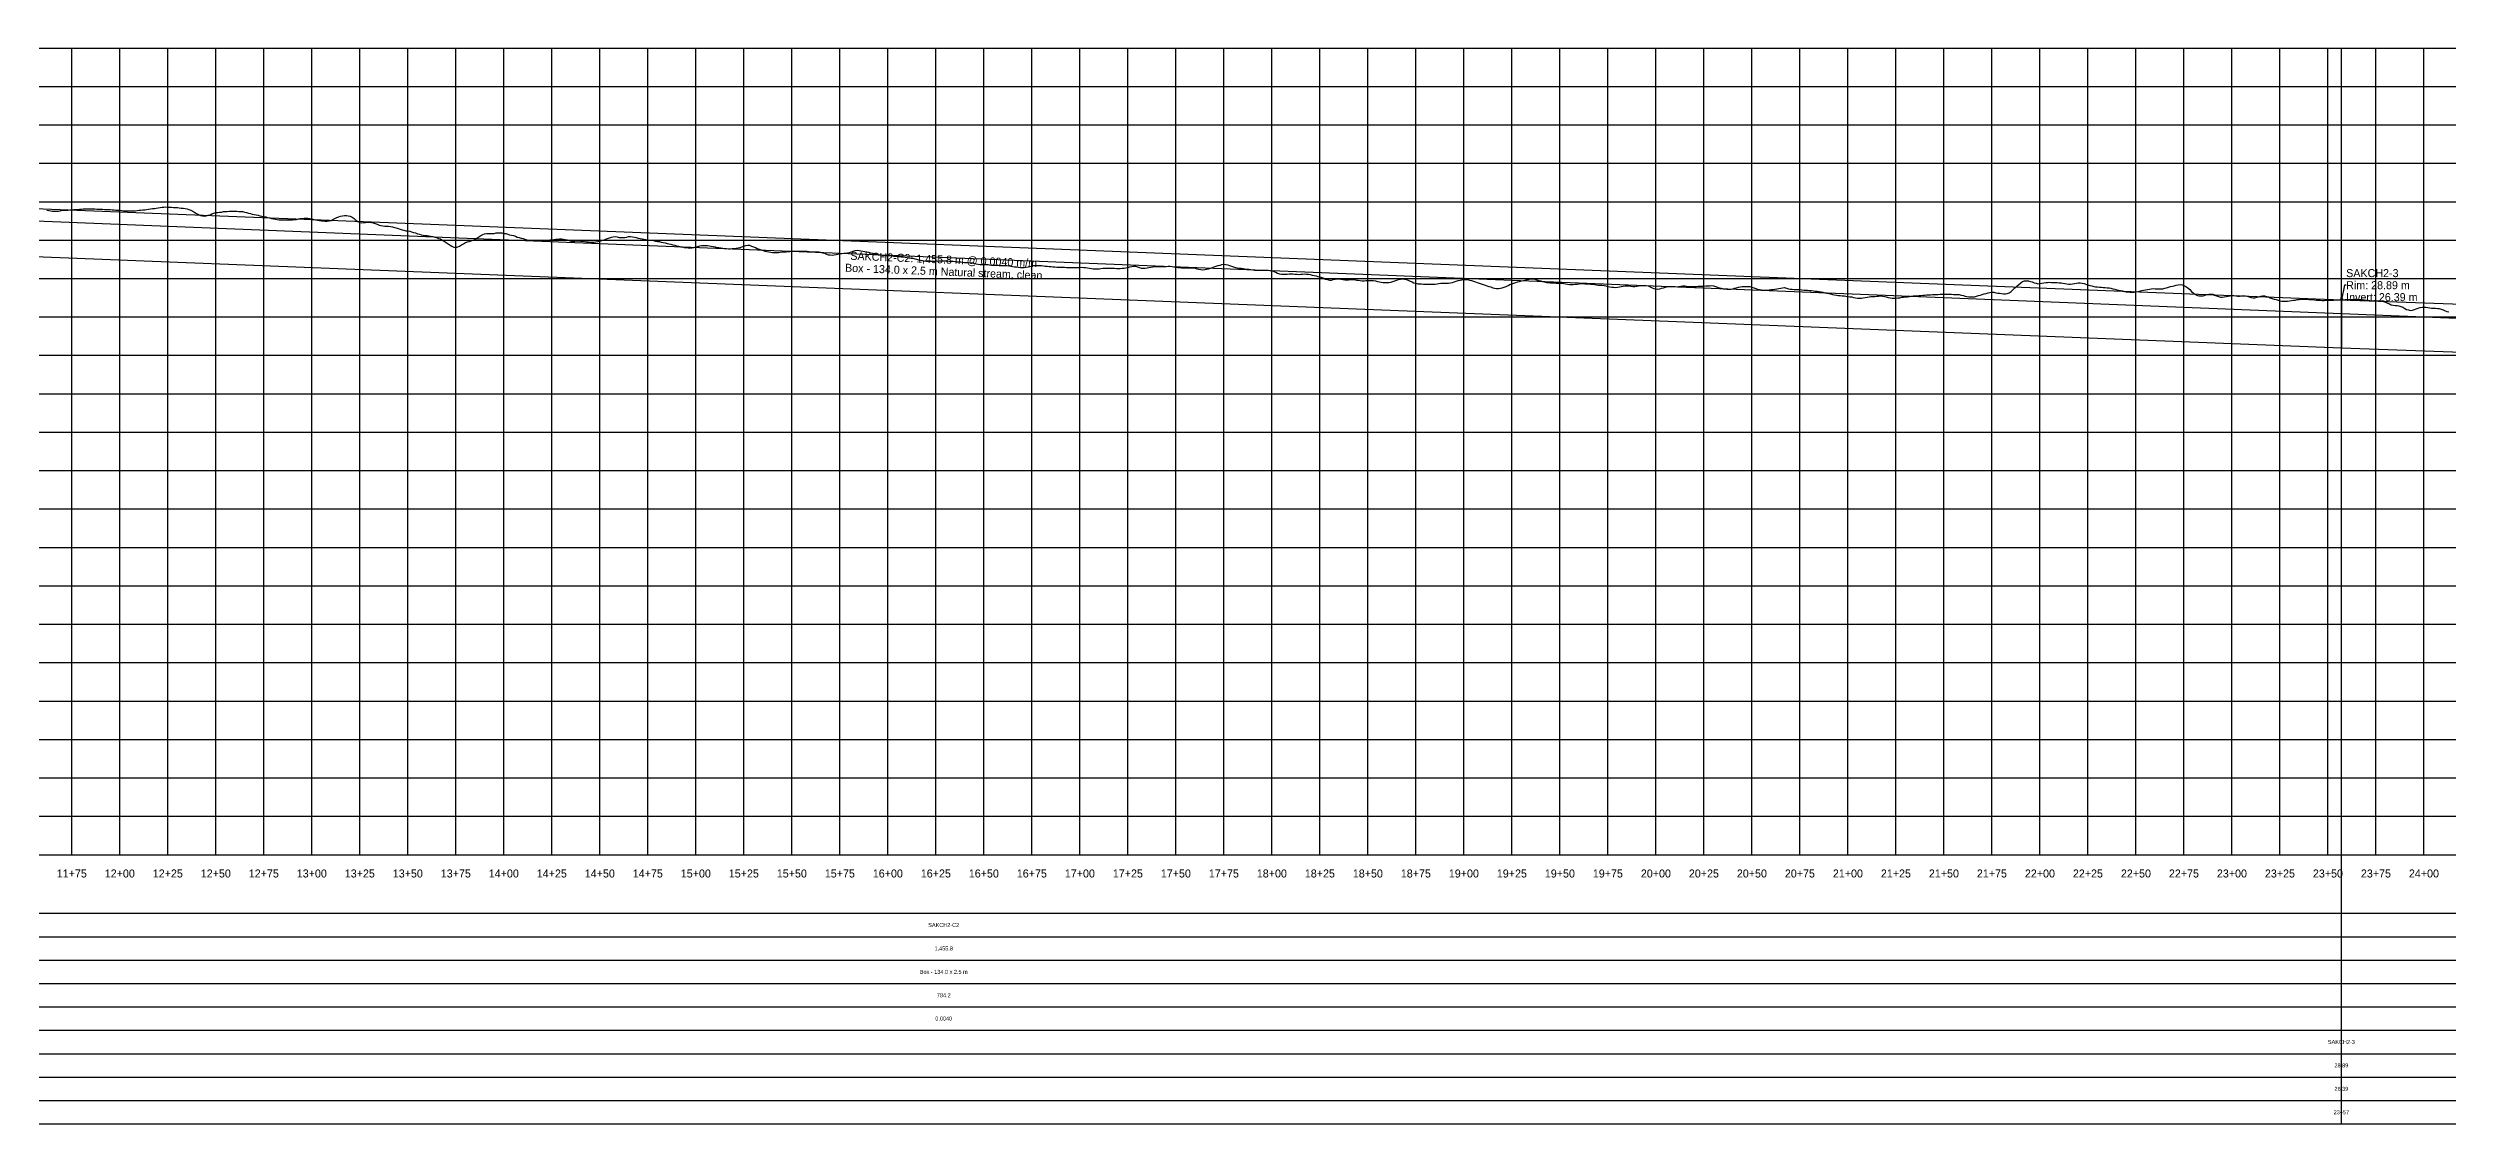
# Model space of a CAD drawing. Extents: x -64 to 9817, y -140 to 424.
# Drawn here: x 1163 to 2413, y -140 to 420 of the extents above; entities that cross this region are included whole.
import ezdxf
from ezdxf.enums import TextEntityAlignment as Align

# ---------------------------------------------------------------- set-up
doc = ezdxf.new("R2010")
doc.units = 0
for name, color, linetype in [('Annotation', 7, 'Continuous'), ('Annotation_Table', 254, 'Continuous'), ('Crown', 7, 'Continuous'), ('Grid', 254, 'Continuous'), ('Grid_Text', 7, 'Continuous'), ('Ground_Elevation', 3, 'Continuous'), ('Hydraulic_Grade', 5, 'Continuous'), ('Invert', 7, 'Continuous'), ('Structure', 7, 'Continuous')]:
    doc.layers.add(name, color=color, linetype=linetype)

msp = doc.modelspace()

# ---------------------------------------------------------------- linework, layer by layer
at = {"layer": 'Annotation', "color": 0}
msp.add_lwpolyline([(2357, 288.9), (2356.8, 289.9), (2357.6, 289.7)], close=True, dxfattribs=at)
msp.add_lwpolyline([(2359.5, 296.5), (2358.7, 296.5), (2357, 288.9)], dxfattribs=at)
at = {"layer": 'Annotation_Table', "color": 254}
for points in [[(2357, -140.2), (2357, 420)], [(-25, -30.5), (9800, -30.5)], [(-25, -42.7), (9800, -42.7)], [(-25, -54.9), (9800, -54.9)], [(-25, -67.1), (9800, -67.1)], [(-25, -79.2), (9800, -79.2)], [(-25, -91.4), (9800, -91.4)], [(-25, -103.6), (9800, -103.6)], [(-25, -115.8), (9800, -115.8)], [(-25, -128), (9800, -128)], [(-25, -140.2), (9800, -140.2)]]:
    msp.add_lwpolyline(points, dxfattribs=at)
at = {"layer": 'Crown', "color": 0}
for points in [[(901.2, 346.5), (2357, 288.9)], [(2357, 288.9), (2357, 288.9)], [(2357, 288.9), (3122.7, 261.3)]]:
    msp.add_lwpolyline(points, dxfattribs=at)
at = {"layer": 'Grid', "color": 254}
for points in [[(-25, 420), (9800, 420)], [(1175, 0), (1175, 420)], [(1200, 0), (1200, 420)], [(1225, 0), (1225, 420)], [(1250, 0), (1250, 420)], [(1275, 0), (1275, 420)], [(1300, 0), (1300, 420)], [(1325, 0), (1325, 420)], [(1350, 0), (1350, 420)], [(1375, 0), (1375, 420)], [(1400, 0), (1400, 420)], [(1425, 0), (1425, 420)], [(1450, 0), (1450, 420)], [(1475, 0), (1475, 420)], [(1500, 0), (1500, 420)], [(1525, 0), (1525, 420)], [(1550, 0), (1550, 420)], [(1575, 0), (1575, 420)], [(1600, 0), (1600, 420)], [(1625, 0), (1625, 420)], [(1650, 0), (1650, 420)], [(1675, 0), (1675, 420)], [(1700, 0), (1700, 420)], [(1725, 0), (1725, 420)], [(1750, 0), (1750, 420)], [(1775, 0), (1775, 420)], [(1800, 0), (1800, 420)], [(1825, 0), (1825, 420)], [(1850, 0), (1850, 420)], [(1875, 0), (1875, 420)], [(1900, 0), (1900, 420)], [(1925, 0), (1925, 420)], [(1950, 0), (1950, 420)], [(1975, 0), (1975, 420)], [(2000, 0), (2000, 420)], [(2025, 0), (2025, 420)], [(2050, 0), (2050, 420)], [(2075, 0), (2075, 420)], [(2100, 0), (2100, 420)], [(2125, 0), (2125, 420)], [(2150, 0), (2150, 420)], [(2175, 0), (2175, 420)], [(2200, 0), (2200, 420)], [(2225, 0), (2225, 420)], [(2250, 0), (2250, 420)], [(2275, 0), (2275, 420)], [(2300, 0), (2300, 420)], [(2325, 0), (2325, 420)], [(2350, 0), (2350, 420)], [(2375, 0), (2375, 420)], [(2400, 0), (2400, 420)], [(-25, 400), (9800, 400)], [(-25, 380), (9800, 380)], [(-25, 360), (9800, 360)], [(-25, 340), (9800, 340)], [(-25, 320), (9800, 320)], [(-25, 300), (9800, 300)], [(-25, 280), (9800, 280)], [(-25, 260), (9800, 260)], [(-25, 240), (9800, 240)], [(-25, 220), (9800, 220)], [(-25, 200), (9800, 200)], [(-25, 180), (9800, 180)], [(-25, 160), (9800, 160)], [(-25, 140), (9800, 140)], [(-25, 120), (9800, 120)], [(-25, 100), (9800, 100)], [(-25, 80), (9800, 80)], [(-25, 60), (9800, 60)], [(-25, 40), (9800, 40)], [(-25, 20), (9800, 20)], [(-25, 0), (9800, 0)]]:
    msp.add_lwpolyline(points, dxfattribs=at)
at = {"layer": 'Ground_Elevation', "color": 3}
msp.add_lwpolyline([(1162, 335.5), (1163, 335.4), (1164, 335.2), (1165, 335.1), (1166, 335), (1167, 335), (1168, 335.1), (1169, 335.3), (1170, 335.5), (1171, 335.6), (1172, 335.6), (1173, 335.6), (1174, 335.7), (1175, 335.8), (1176, 335.9), (1177, 335.9), (1178, 336), (1179, 336.1), (1180, 336.1), (1181, 336.2), (1182, 336.2), (1183, 336.2), (1184, 336.2), (1185, 336.2), (1186, 336.2), (1187, 336.2), (1188, 336.1), (1189, 336.1), (1190, 336.1), (1191, 336.1), (1192, 336), (1193, 336), (1194, 335.9), (1195, 335.9), (1196, 335.8), (1197, 335.7), (1198, 335.6), (1199, 335.6), (1200, 335.5), (1201, 335.4), (1202, 335.3), (1203, 335.3), (1204, 335.2), (1205, 335.2), (1206, 335.2), (1207, 335.3), (1208, 335.3), (1209, 335.4), (1210, 335.5), (1211, 335.6), (1212, 335.7), (1213, 335.8), (1214, 335.9), (1215, 336.1), (1216, 336.2), (1217, 336.4), (1218, 336.5), (1219, 336.6), (1220, 336.8), (1221, 336.9), (1222, 337.1), (1223, 337.2), (1224, 337.3), (1225, 337.2), (1226, 337.2), (1227, 337.1), (1228, 337), (1229, 337), (1230, 336.9), (1231, 336.8), (1232, 336.7), (1233, 336.7), (1234, 336.5), (1235, 336.3), (1236, 336), (1237, 335.6), (1238, 335), (1239, 334.4), (1240, 333.8), (1241, 333.3), (1242, 332.8), (1243, 332.6), (1244, 332.5), (1245, 332.7), (1246, 332.9), (1247, 333.2), (1248, 333.6), (1249, 334), (1250, 334.3), (1251, 334.4), (1252, 334.5), (1253, 334.6), (1254, 334.8), (1255, 334.8), (1256, 334.9), (1257, 335), (1258, 335), (1259, 335.1), (1260, 335), (1261, 335), (1262, 334.9), (1263, 334.9), (1264, 334.9), (1265, 334.6), (1266, 334.3), (1267, 334), (1268, 333.8), (1269, 333.5), (1270, 333.3), (1271, 333.1), (1272, 332.9), (1273, 332.7), (1274, 332.5), (1275, 332.3), (1276, 332.1), (1277, 331.8), (1278, 331.5), (1279, 331.3), (1280, 331.1), (1281, 330.9), (1282, 330.8), (1283, 330.6), (1284, 330.6), (1285, 330.6), (1286, 330.6), (1287, 330.6), (1288, 330.5), (1289, 330.5), (1290, 330.6), (1291, 330.7), (1292, 330.8), (1293, 331), (1294, 331.2), (1295, 331.3), (1296, 331.4), (1297, 331.4), (1298, 331.4), (1299, 331.3), (1300, 331.1), (1301, 330.8), (1302, 330.6), (1303, 330.3), (1304, 330.2), (1305, 330.1), (1306, 330), (1307, 329.9), (1308, 329.9), (1309, 330), (1310, 330.2), (1311, 330.7), (1312, 331.2), (1313, 331.7), (1314, 332.1), (1315, 332.5), (1316, 332.7), (1317, 332.8), (1318, 332.8), (1319, 332.6), (1320, 332.4), (1321, 331.9), (1322, 331.2), (1323, 330.4), (1324, 329.7), (1325, 329.2), (1326, 329), (1327, 329.1), (1328, 329.2), (1329, 329.3), (1330, 329.3), (1331, 329.2), (1332, 329), (1333, 328.6), (1334, 328.2), (1335, 327.8), (1336, 327.6), (1337, 327.4), (1338, 327.3), (1339, 327.3), (1340, 327.2), (1341, 327.1), (1342, 326.9), (1343, 326.6), (1344, 326.3), (1345, 326), (1346, 325.6), (1347, 325.3), (1348, 325.1), (1349, 324.9), (1350, 324.8), (1351, 324.6), (1352, 324.3), (1353, 324), (1354, 323.7), (1355, 323.3), (1356, 323), (1357, 322.8), (1358, 322.5), (1359, 322.4), (1360, 322.3), (1361, 322.2), (1362, 322), (1363, 321.9), (1364, 321.6), (1365, 321.3), (1366, 320.9), (1367, 320.6), (1368, 320), (1369, 319.4), (1370, 318.7), (1371, 318), (1372, 317.4), (1373, 316.8), (1374, 316.3), (1375, 316.2), (1376, 316.4), (1377, 316.9), (1378, 317.5), (1379, 318.1), (1380, 318.7), (1381, 319.1), (1382, 319.3), (1383, 319.6), (1384, 319.9), (1385, 320.4), (1386, 321), (1387, 321.7), (1388, 322.4), (1389, 322.9), (1390, 323.2), (1391, 323.4), (1392, 323.5), (1393, 323.5), (1394, 323.5), (1395, 323.5), (1396, 323.7), (1397, 323.8), (1398, 323.8), (1399, 323.7), (1400, 323.5), (1401, 323.4), (1402, 323.1), (1403, 322.8), (1404, 322.5), (1405, 322.3), (1406, 322), (1407, 321.6), (1408, 321.3), (1409, 321), (1410, 320.8), (1411, 320.5), (1412, 320.2), (1413, 320), (1414, 319.9), (1415, 319.8), (1416, 319.7), (1417, 319.7), (1418, 319.7), (1419, 319.7), (1420, 319.8), (1421, 319.9), (1422, 320), (1423, 320), (1424, 320.1), (1425, 320.1), (1426, 320.3), (1427, 320.4), (1428, 320.5), (1429, 320.6), (1430, 320.6), (1431, 320.5), (1432, 320.3), (1433, 320.1), (1434, 319.7), (1435, 319.4), (1436, 319.3), (1437, 319.4), (1438, 319.6), (1439, 319.6), (1440, 319.5), (1441, 319.4), (1442, 319.2), (1443, 319.1), (1444, 319.1), (1445, 319), (1446, 319), (1447, 319), (1448, 319.1), (1449, 319.2), (1450, 319.4), (1451, 319.7), (1452, 320), (1453, 320.4), (1454, 320.8), (1455, 321.2), (1456, 321.5), (1457, 321.7), (1458, 321.8), (1459, 321.7), (1460, 321.4), (1461, 321.3), (1462, 321.3), (1463, 321.4), (1464, 321.6), (1465, 321.8), (1466, 321.8), (1467, 321.7), (1468, 321.5), (1469, 321.3), (1470, 321), (1471, 320.8), (1472, 320.6), (1473, 320.5), (1474, 320.3), (1475, 320.2), (1476, 320), (1477, 319.9), (1478, 319.7), (1479, 319.5), (1480, 319.3), (1481, 319.2), (1482, 319), (1483, 318.8), (1484, 318.6), (1485, 318.3), (1486, 318.1), (1487, 317.8), (1488, 317.6), (1489, 317.3), (1490, 317), (1491, 316.8), (1492, 316.5), (1493, 316.4), (1494, 316.2), (1495, 316.1), (1496, 315.9), (1497, 315.9), (1498, 316), (1499, 316.2), (1500, 316.4), (1501, 316.7), (1502, 317), (1503, 317.2), (1504, 317.2), (1505, 317.2), (1506, 317.1), (1507, 317), (1508, 316.8), (1509, 316.6), (1510, 316.4), (1511, 316.2), (1512, 316.1), (1513, 315.9), (1514, 315.8), (1515, 315.7), (1516, 315.6), (1517, 315.5), (1518, 315.5), (1519, 315.6), (1520, 315.7), (1521, 315.8), (1522, 316), (1523, 316.2), (1524, 316.5), (1525, 316.8), (1526, 317.1), (1527, 317.3), (1528, 317.3), (1529, 316.9), (1530, 316.5), (1531, 316.1), (1532, 315.7), (1533, 315.3), (1534, 315), (1535, 314.6), (1536, 314.3), (1537, 314.1), (1538, 313.9), (1539, 313.7), (1540, 313.6), (1541, 313.6), (1542, 313.6), (1543, 313.6), (1544, 313.7), (1545, 313.8), (1546, 313.8), (1547, 313.9), (1548, 314), (1549, 314.1), (1550, 314.2), (1551, 314.2), (1552, 314.3), (1553, 314.3), (1554, 314.3), (1555, 314.3), (1556, 314.3), (1557, 314.3), (1558, 314.3), (1559, 314), (1560, 313.8), (1561, 313.8), (1562, 313.9), (1563, 313.9), (1564, 313.9), (1565, 313.7), (1566, 313.4), (1567, 313.1), (1568, 312.7), (1569, 312.4), (1570, 312.3), (1571, 312.2), (1572, 312.3), (1573, 312.5), (1574, 312.7), (1575, 312.9), (1576, 313), (1577, 313.1), (1578, 313.1), (1579, 313.3), (1580, 313.6), (1581, 313.9), (1582, 314.3), (1583, 314.6), (1584, 314.7), (1585, 314.6), (1586, 314.4), (1587, 314.2), (1588, 314.1), (1589, 313.9), (1590, 313.7), (1591, 313.4), (1592, 313.1), (1593, 312.8), (1594, 312.6), (1595, 312.4), (1596, 312.3), (1597, 312.2), (1598, 312.1), (1599, 312), (1600, 312), (1601, 311.9), (1602, 311.8), (1603, 311.7), (1604, 311.6), (1605, 311.5), (1606, 311.4), (1607, 311.3), (1608, 311.2), (1609, 311.1), (1610, 310.9), (1611, 310.8), (1612, 310.6), (1613, 310.5), (1614, 310.2), (1615, 310), (1616, 309.8), (1617, 309.6), (1618, 309.4), (1619, 309.2), (1620, 309.1), (1621, 309), (1622, 309), (1623, 309), (1624, 309.1), (1625, 309.1), (1626, 309.2), (1627, 309.2), (1628, 309.2), (1629, 309.2), (1630, 309.2), (1631, 309.2), (1632, 309.1), (1633, 309.1), (1634, 309), (1635, 308.8), (1636, 308.7), (1637, 308.6), (1638, 308.6), (1639, 308.5), (1640, 308.4), (1641, 308.4), (1642, 308.4), (1643, 308.2), (1644, 308.1), (1645, 307.8), (1646, 307.6), (1647, 307.4), (1648, 307.3), (1649, 307.2), (1650, 307.2), (1651, 307.2), (1652, 307.2), (1653, 307.1), (1654, 307), (1655, 307), (1656, 306.9), (1657, 306.9), (1658, 306.8), (1659, 306.8), (1660, 306.8), (1661, 306.8), (1662, 306.7), (1663, 306.6), (1664, 306.4), (1665, 306.3), (1666, 306.1), (1667, 306), (1668, 305.9), (1669, 305.8), (1670, 305.8), (1671, 305.8), (1672, 305.9), (1673, 306), (1674, 306.2), (1675, 306.5), (1676, 306.7), (1677, 306.8), (1678, 306.8), (1679, 306.8), (1680, 306.7), (1681, 306.6), (1682, 306.5), (1683, 306.4), (1684, 306.3), (1685, 306.2), (1686, 306.1), (1687, 306), (1688, 305.9), (1689, 305.9), (1690, 305.9), (1691, 305.9), (1692, 305.9), (1693, 305.8), (1694, 305.8), (1695, 305.8), (1696, 305.8), (1697, 305.7), (1698, 305.7), (1699, 305.8), (1700, 305.8), (1701, 305.9), (1702, 305.8), (1703, 305.8), (1704, 305.6), (1705, 305.4), (1706, 305.2), (1707, 305.1), (1708, 305.1), (1709, 305.1), (1710, 305.1), (1711, 305.2), (1712, 305.3), (1713, 305.4), (1714, 305.4), (1715, 305.4), (1716, 305.4), (1717, 305.3), (1718, 305.3), (1719, 305.2), (1720, 305.2), (1721, 305.2), (1722, 305.3), (1723, 305.4), (1724, 305.5), (1725, 305.7), (1726, 306), (1727, 306.3), (1728, 306.5), (1729, 306.4), (1730, 306.1), (1731, 305.8), (1732, 305.4), (1733, 305.3), (1734, 305.3), (1735, 305.5), (1736, 305.7), (1737, 305.9), (1738, 306.1), (1739, 306.2), (1740, 306.3), (1741, 306.2), (1742, 306.2), (1743, 306.2), (1744, 306.3), (1745, 306.3), (1746, 306.4), (1747, 306.4), (1748, 306.2), (1749, 306), (1750, 305.9), (1751, 305.8), (1752, 305.7), (1753, 305.6), (1754, 305.6), (1755, 305.6), (1756, 305.6), (1757, 305.6), (1758, 305.6), (1759, 305.6), (1760, 305.4), (1761, 305.1), (1762, 304.8), (1763, 304.6), (1764, 304.5), (1765, 304.7), (1766, 304.8), (1767, 305.1), (1768, 305.4), (1769, 305.8), (1770, 306.1), (1771, 306.4), (1772, 306.7), (1773, 307), (1774, 307.3), (1775, 307.4), (1776, 307.3), (1777, 307.1), (1778, 306.8), (1779, 306.4), (1780, 306.1), (1781, 305.8), (1782, 305.6), (1783, 305.4), (1784, 305.3), (1785, 305.2), (1786, 305.1), (1787, 304.9), (1788, 304.8), (1789, 304.6), (1790, 304.5), (1791, 304.4), (1792, 304.3), (1793, 304.3), (1794, 304.3), (1795, 304.4), (1796, 304.4), (1797, 304.3), (1798, 304.3), (1799, 304.2), (1800, 304.1), (1801, 303.7), (1802, 303.3), (1803, 302.8), (1804, 302.5), (1805, 302.2), (1806, 302.2), (1807, 302.2), (1808, 302.3), (1809, 302.4), (1810, 302.4), (1811, 302.4), (1812, 302.3), (1813, 302.2), (1814, 302.1), (1815, 302.2), (1816, 302.3), (1817, 302.4), (1818, 302.3), (1819, 302.2), (1820, 302), (1821, 301.8), (1822, 301.5), (1823, 301.3), (1824, 301), (1825, 300.8), (1826, 300.5), (1827, 300.1), (1828, 299.7), (1829, 299.4), (1830, 299.2), (1831, 299.2), (1832, 299.4), (1833, 299.6), (1834, 299.8), (1835, 299.8), (1836, 299.7), (1837, 299.5), (1838, 299.3), (1839, 299.3), (1840, 299.3), (1841, 299.4), (1842, 299.4), (1843, 299.4), (1844, 299.2), (1845, 299.1), (1846, 298.9), (1847, 298.8), (1848, 298.8), (1849, 298.9), (1850, 299), (1851, 299), (1852, 299), (1853, 298.9), (1854, 298.7), (1855, 298.5), (1856, 298.3), (1857, 298.1), (1858, 298), (1859, 297.9), (1860, 297.9), (1861, 298), (1862, 298.1), (1863, 298.4), (1864, 298.7), (1865, 299.1), (1866, 299.5), (1867, 299.7), (1868, 299.8), (1869, 299.7), (1870, 299.5), (1871, 299.1), (1872, 298.6), (1873, 298.2), (1874, 297.8), (1875, 297.5), (1876, 297.3), (1877, 297.2), (1878, 297.2), (1879, 297.1), (1880, 297), (1881, 297), (1882, 297), (1883, 297), (1884, 297), (1885, 297.1), (1886, 297.3), (1887, 297.4), (1888, 297.6), (1889, 297.6), (1890, 297.6), (1891, 297.6), (1892, 297.6), (1893, 297.7), (1894, 297.9), (1895, 298.2), (1896, 298.6), (1897, 298.9), (1898, 299.1), (1899, 299.3), (1900, 299.4), (1901, 299.5), (1902, 299.4), (1903, 299.2), (1904, 299), (1905, 298.6), (1906, 298.3), (1907, 297.9), (1908, 297.6), (1909, 297.2), (1910, 296.9), (1911, 296.6), (1912, 296.2), (1913, 295.9), (1914, 295.6), (1915, 295.2), (1916, 295), (1917, 294.8), (1918, 294.8), (1919, 294.9), (1920, 295.1), (1921, 295.5), (1922, 295.9), (1923, 296.4), (1924, 296.9), (1925, 297.3), (1926, 297.6), (1927, 297.9), (1928, 298.2), (1929, 298.4), (1930, 298.7), (1931, 298.9), (1932, 299.2), (1933, 299.4), (1934, 299.7), (1935, 299.9), (1936, 299.9), (1937, 299.6), (1938, 299.3), (1939, 299), (1940, 298.7), (1941, 298.4), (1942, 298.2), (1943, 298), (1944, 297.9), (1945, 297.8), (1946, 297.7), (1947, 297.7), (1948, 297.6), (1949, 297.6), (1950, 297.6), (1951, 297.5), (1952, 297.4), (1953, 297.2), (1954, 297), (1955, 296.9), (1956, 296.9), (1957, 296.9), (1958, 297), (1959, 297.1), (1960, 297.2), (1961, 297.4), (1962, 297.4), (1963, 297.3), (1964, 297.3), (1965, 297.2), (1966, 297.1), (1967, 297), (1968, 296.8), (1969, 296.7), (1970, 296.6), (1971, 296.6), (1972, 296.5), (1973, 296.4), (1974, 296.2), (1975, 295.9), (1976, 295.7), (1977, 295.5), (1978, 295.4), (1979, 295.3), (1980, 295.4), (1981, 295.6), (1982, 295.9), (1983, 296), (1984, 296.1), (1985, 296.1), (1986, 296.1), (1987, 296), (1988, 295.9), (1989, 295.9), (1990, 296), (1991, 296.2), (1992, 296.4), (1993, 296.4), (1994, 296.4), (1995, 296.3), (1996, 296.1), (1997, 295.7), (1998, 295.2), (1999, 294.8), (2000, 294.6), (2001, 294.5), (2002, 294.6), (2003, 294.9), (2004, 295.2), (2005, 295.5), (2006, 295.8), (2007, 295.9), (2008, 295.9), (2009, 295.9), (2010, 295.8), (2011, 295.7), (2012, 295.8), (2013, 296), (2014, 296.1), (2015, 296.1), (2016, 296), (2017, 295.9), (2018, 295.9), (2019, 295.9), (2020, 295.9), (2021, 295.9), (2022, 296), (2023, 296), (2024, 296), (2025, 296), (2026, 296.1), (2027, 296.1), (2028, 296.2), (2029, 296.3), (2030, 296.2), (2031, 295.9), (2032, 295.5), (2033, 295.2), (2034, 294.9), (2035, 294.7), (2036, 294.6), (2037, 294.5), (2038, 294.4), (2039, 294.5), (2040, 294.7), (2041, 294.9), (2042, 295.1), (2043, 295.4), (2044, 295.6), (2045, 295.8), (2046, 295.9), (2047, 295.8), (2048, 295.8), (2049, 295.8), (2050, 295.5), (2051, 295.1), (2052, 294.8), (2053, 294.4), (2054, 294.2), (2055, 294.1), (2056, 294), (2057, 294), (2058, 294), (2059, 294.1), (2060, 294.2), (2061, 294.3), (2062, 294.5), (2063, 294.6), (2064, 294.8), (2065, 295), (2066, 295.2), (2067, 295.3), (2068, 295), (2069, 294.7), (2070, 294.5), (2071, 294.4), (2072, 294.3), (2073, 294.3), (2074, 294.2), (2075, 294.2), (2076, 294.1), (2077, 294), (2078, 293.9), (2079, 293.9), (2080, 293.8), (2081, 293.7), (2082, 293.5), (2083, 293.4), (2084, 293.4), (2085, 293.3), (2086, 293), (2087, 292.8), (2088, 292.6), (2089, 292.4), (2090, 292.2), (2091, 292), (2092, 291.7), (2093, 291.5), (2094, 291.3), (2095, 291.2), (2096, 291.1), (2097, 291), (2098, 290.9), (2099, 290.8), (2100, 290.7), (2101, 290.5), (2102, 290.4), (2103, 290.1), (2104, 289.9), (2105, 289.8), (2106, 289.8), (2107, 289.8), (2108, 289.9), (2109, 290.1), (2110, 290.3), (2111, 290.5), (2112, 290.6), (2113, 290.7), (2114, 290.7), (2115, 290.8), (2116, 290.8), (2117, 290.9), (2118, 290.8), (2119, 290.6), (2120, 290.4), (2121, 290.1), (2122, 289.9), (2123, 289.8), (2124, 289.8), (2125, 289.8), (2126, 289.9), (2127, 290), (2128, 290.2), (2129, 290.3), (2130, 290.4), (2131, 290.4), (2132, 290.6), (2133, 290.8), (2134, 290.9), (2135, 290.9), (2136, 291), (2137, 291.1), (2138, 291.2), (2139, 291.3), (2140, 291.4), (2141, 291.5), (2142, 291.5), (2143, 291.5), (2144, 291.6), (2145, 291.6), (2146, 291.7), (2147, 291.7), (2148, 291.8), (2149, 291.8), (2150, 291.8), (2151, 291.9), (2152, 291.8), (2153, 291.8), (2154, 291.8), (2155, 291.7), (2156, 291.7), (2157, 291.7), (2158, 291.6), (2159, 291.4), (2160, 291.1), (2161, 290.8), (2162, 290.7), (2163, 290.5), (2164, 290.4), (2165, 290.4), (2166, 290.5), (2167, 290.8), (2168, 291.1), (2169, 291.4), (2170, 291.7), (2171, 292), (2172, 292.2), (2173, 292.5), (2174, 292.7), (2175, 292.8), (2176, 292.8), (2177, 292.6), (2178, 292.4), (2179, 292.3), (2180, 292.2), (2181, 292.1), (2182, 292.1), (2183, 292.2), (2184, 292.6), (2185, 293.3), (2186, 294.2), (2187, 295.1), (2188, 296), (2189, 296.9), (2190, 297.7), (2191, 298.4), (2192, 298.7), (2193, 298.7), (2194, 298.7), (2195, 298.5), (2196, 298.2), (2197, 297.8), (2198, 297.5), (2199, 297.3), (2200, 297.4), (2201, 297.5), (2202, 297.7), (2203, 297.9), (2204, 298), (2205, 298.1), (2206, 298), (2207, 298), (2208, 298), (2209, 297.9), (2210, 297.8), (2211, 297.7), (2212, 297.6), (2213, 297.4), (2214, 297.2), (2215, 297.1), (2216, 297.1), (2217, 297.2), (2218, 297.4), (2219, 297.6), (2220, 297.7), (2221, 297.7), (2222, 297.6), (2223, 297.4), (2224, 297.1), (2225, 296.7), (2226, 296.4), (2227, 296.1), (2228, 295.9), (2229, 295.7), (2230, 295.6), (2231, 295.5), (2232, 295.4), (2233, 295.3), (2234, 295.3), (2235, 295.2), (2236, 295.1), (2237, 294.9), (2238, 294.7), (2239, 294.4), (2240, 294.1), (2241, 293.9), (2242, 293.7), (2243, 293.5), (2244, 293.3), (2245, 293.1), (2246, 293), (2247, 292.9), (2248, 292.8), (2249, 292.9), (2250, 293), (2251, 293.2), (2252, 293.4), (2253, 293.7), (2254, 293.9), (2255, 294.1), (2256, 294.3), (2257, 294.5), (2258, 294.7), (2259, 294.8), (2260, 294.7), (2261, 294.7), (2262, 294.6), (2263, 294.7), (2264, 294.7), (2265, 294.9), (2266, 295.1), (2267, 295.4), (2268, 295.8), (2269, 296), (2270, 296.2), (2271, 296.5), (2272, 296.7), (2273, 296.8), (2274, 296.7), (2275, 296.4), (2276, 295.8), (2277, 295.1), (2278, 294.2), (2279, 293.3), (2280, 292.4), (2281, 291.6), (2282, 291.1), (2283, 290.9), (2284, 290.9), (2285, 291), (2286, 291.3), (2287, 291.6), (2288, 291.9), (2289, 291.9), (2290, 291.8), (2291, 291.4), (2292, 291), (2293, 290.6), (2294, 290.3), (2295, 290.2), (2296, 290.4), (2297, 290.6), (2298, 290.8), (2299, 291), (2300, 291.1), (2301, 291.1), (2302, 290.9), (2303, 290.8), (2304, 290.8), (2305, 290.9), (2306, 291), (2307, 291), (2308, 290.8), (2309, 290.5), (2310, 290.1), (2311, 289.9), (2312, 289.9), (2313, 290.2), (2314, 290.5), (2315, 290.8), (2316, 290.9), (2317, 290.9), (2318, 290.7), (2319, 290.4), (2320, 289.9), (2321, 289.6), (2322, 289.3), (2323, 289), (2324, 288.7), (2325, 288.4), (2326, 288.2), (2327, 288.2), (2328, 288.2), (2329, 288.2), (2330, 288.3), (2331, 288.5), (2332, 288.7), (2333, 288.8), (2334, 289), (2335, 289.1), (2336, 289.2), (2337, 289.3), (2338, 289.2), (2339, 289.2), (2340, 289.1), (2341, 289.1), (2342, 289), (2343, 288.9), (2344, 288.8), (2345, 288.7), (2346, 288.7), (2347, 288.6), (2348, 288.6), (2349, 288.7), (2350, 288.7), (2351, 288.7), (2352, 288.7), (2353, 288.8), (2354, 288.9), (2355, 288.9), (2356, 288.9), (2357, 288.9), (2358, 288.9), (2359, 289), (2360, 289), (2361, 289.1), (2362, 289.1), (2363, 289.1), (2364, 289.2), (2365, 289.2), (2366, 289.1), (2367, 289.1), (2368, 289), (2369, 288.9), (2370, 288.8), (2371, 288.7), (2372, 288.6), (2373, 288.4), (2374, 288.3), (2375, 288.3), (2376, 288.4), (2377, 288.3), (2378, 288.2), (2379, 288), (2380, 287.7), (2381, 287.2), (2382, 286.8), (2383, 286.3), (2384, 286.1), (2385, 286), (2386, 286), (2387, 285.8), (2388, 285.5), (2389, 285), (2390, 284.4), (2391, 283.9), (2392, 283.6), (2393, 283.4), (2394, 283.5), (2395, 283.8), (2396, 284.2), (2397, 284.6), (2398, 284.9), (2399, 285.1), (2400, 285.1), (2401, 285), (2402, 284.9), (2403, 284.7), (2404, 284.6), (2405, 284.6), (2406, 284.5), (2407, 284.4), (2408, 284.3), (2409, 284), (2410, 283.6), (2411, 283.2), (2412, 282.9), (2413, 282.7)], dxfattribs=at)
at = {"layer": 'Hydraulic_Grade', "color": 5}
for points in [[(901.2, 340.3), (2357, 281.7)], [(2357, 281.7), (2357, 281.7)], [(2357, 281.7), (3122.7, 250.9)]]:
    msp.add_lwpolyline(points, dxfattribs=at)
at = {"layer": 'Invert', "color": 0}
for points in [[(901.2, 321.5), (2357, 263.9)], [(2357, 263.9), (2357, 263.9)], [(2357, 263.9), (3122.7, 236.3)]]:
    msp.add_lwpolyline(points, dxfattribs=at)
at = {"layer": 'Structure', "color": 0}
msp.add_lwpolyline([(2357, 288.9), (2357, 263.9)], dxfattribs=at)
msp.add_lwpolyline([(2357, 288.9), (2357, 263.9)], dxfattribs=at)

# ---------------------------------------------------------------- texts
at = {"layer": 'Annotation', "color": 0}
for s, p in [('SAKCH2-C2: 1,455.8 m @ 0.0040 m/m', (1629.1, 309.9)), ('Box - 134.0 x 2.5 m Natural stream, clean', (1629.1, 303.6))]:
    msp.add_text(s, height=4.167, rotation=357.7331, dxfattribs=at).set_placement(p, align=Align.MIDDLE_CENTER)
for s, height, p in [('SAKCH2-3', 4.17, (2359.5, 302.8)), ('Rim: 28.89 m', 4.167, (2359.5, 296.5)), ('Invert: 26.39 m', 4.167, (2359.5, 290.3))]:
    msp.add_text(s, height=height, dxfattribs=at).set_placement(p, align=Align.MIDDLE_LEFT)
at = {"layer": 'Annotation_Table', "color": 0}
for s, height, p in [('SAKCH2-C2', 2.08, (1629.1, -36.6)), ('1,455.8', 2.08, (1629.1, -48.8)), ('Box - 134.0 x 2.5 m', 2.083, (1629.1, -61)), ('784.2', 2.08, (1629.1, -73.2)), ('0.0040', 2.08, (1629.1, -85.3)), ('SAKCH2-3', 2.08, (2357, -97.5)), ('28.89', 2.08, (2357, -109.7)), ('26.39', 2.08, (2357, -121.9)), ('23+57', 2.08, (2357, -134.1))]:
    msp.add_text(s, height=height, dxfattribs=at).set_placement(p, align=Align.MIDDLE_CENTER)
at = {"layer": 'Grid_Text', "color": 0}
for s, p in [('11+75', (1175, -7.7)), ('12+00', (1200, -7.7)), ('12+25', (1225, -7.7)), ('12+50', (1250, -7.7)), ('12+75', (1275, -7.7)), ('13+00', (1300, -7.7)), ('13+25', (1325, -7.7)), ('13+50', (1350, -7.7)), ('13+75', (1375, -7.7)), ('14+00', (1400, -7.7)), ('14+25', (1425, -7.7)), ('14+50', (1450, -7.7)), ('14+75', (1475, -7.7)), ('15+00', (1500, -7.7)), ('15+25', (1525, -7.7)), ('15+50', (1550, -7.7)), ('15+75', (1575, -7.7)), ('16+00', (1600, -7.7)), ('16+25', (1625, -7.7)), ('16+50', (1650, -7.7)), ('16+75', (1675, -7.7)), ('17+00', (1700, -7.7)), ('17+25', (1725, -7.7)), ('17+50', (1750, -7.7)), ('17+75', (1775, -7.7)), ('18+00', (1800, -7.7)), ('18+25', (1825, -7.7)), ('18+50', (1850, -7.7)), ('18+75', (1875, -7.7)), ('19+00', (1900, -7.7)), ('19+25', (1925, -7.7)), ('19+50', (1950, -7.7)), ('19+75', (1975, -7.7)), ('20+00', (2000, -7.7)), ('20+25', (2025, -7.7)), ('20+50', (2050, -7.7)), ('20+75', (2075, -7.7)), ('21+00', (2100, -7.7)), ('21+25', (2125, -7.7)), ('21+50', (2150, -7.7)), ('21+75', (2175, -7.7)), ('22+00', (2200, -7.7)), ('22+25', (2225, -7.7)), ('22+50', (2250, -7.7)), ('22+75', (2275, -7.7)), ('23+00', (2300, -7.7)), ('23+25', (2325, -7.7)), ('23+50', (2350, -7.7)), ('23+75', (2375, -7.7)), ('24+00', (2400, -7.7))]:
    msp.add_text(s, height=4.17, dxfattribs=at).set_placement(p, align=Align.TOP_CENTER)

doc.saveas('drawing.dxf')
